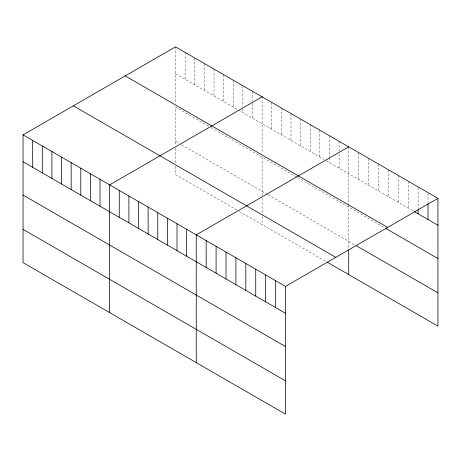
<?xml version="1.0" encoding="UTF-8"?>
<svg xmlns="http://www.w3.org/2000/svg" width="461" height="461" viewBox="0 0 461 461"><rect width="100%" height="100%" fill="white"/><g stroke="black" fill="none" stroke-linecap="round" stroke-linejoin="round"><path stroke-width="0.35" stroke-dasharray="2.31 1.73" d="M175.514 73.743L238.06 109.851M238.665 110.196L324.066 159.506M326.469 160.895L413.782 211.305M208.591 126.124L175.514 107.027L175.514 145.48M211 127.513L296.999 177.162M297.604 177.514L384.658 227.774M175.514 141.32L179.122 143.406M181.53 144.794L267.53 194.444M268.135 194.79L354.918 244.9M236.862 210.02L175.514 174.604L175.514 166.283M239.265 211.409L326.469 261.756M428.038 193.355L428.038 203.261M418.121 187.627L418.121 208.856M408.21 181.196L408.21 208.084M398.292 175.474L398.292 202.362M388.381 169.752L388.381 196.634M378.464 164.024L378.464 190.912M368.552 158.302L368.552 185.189M358.635 152.579L358.635 179.467M348.723 146.852L348.723 204.252M348.723 204.943L348.723 248.254M339.1 141.297L339.1 151.202M339.1 154.032L339.1 168.184M329.477 135.741L329.477 156.97M329.477 157.679L329.477 162.629M319.853 130.186L319.853 157.074M310.23 124.631L310.23 151.519M300.607 119.076L300.607 145.964M290.989 113.521L290.989 140.409M281.366 107.966L281.366 134.854M271.742 102.411L271.742 129.299M262.119 96.856L262.119 153.559M262.119 157.028L262.119 195.481M262.119 198.253L262.119 213.512M262.119 216.284L262.119 224.605M252.495 91.301L252.495 100.498M252.495 103.327L252.495 118.183M242.872 85.74L242.872 106.261M242.872 109.09L242.872 112.628M233.249 80.185L233.249 107.073M223.631 74.63L223.631 101.518M214.008 69.075L214.008 95.963M204.384 63.52L204.384 90.408M194.761 57.965L194.761 84.853M185.138 52.41L185.138 79.298M175.514 46.855L175.514 103.558M175.514 148.252L175.514 163.511"/><path stroke-width="0.69" d="M23.05 134.877L285.486 286.396L285.486 414.145L23.05 262.632L23.05 134.877L175.514 46.855L437.95 198.368L437.95 326.123L327.074 262.107M262.119 96.856L109.655 184.878L109.655 312.633M348.723 146.852L196.259 234.88L196.259 362.628M285.486 286.396L437.95 198.368M414.404 211.662L437.95 225.256M125.202 75.904L387.638 227.417M385.903 228.489L437.95 258.54M356.157 245.615L437.95 292.833M73.362 105.828L335.798 257.347M23.05 161.765L285.486 313.278M23.05 195.049L285.486 346.568M23.05 229.348L285.486 380.861M428.038 203.964L428.038 219.534M418.121 209.565L418.121 213.806M348.723 249.643L348.723 274.606M275.569 280.668L275.569 307.556M265.657 274.946L265.657 301.834M255.74 269.224L255.74 296.112M245.828 263.496L245.828 290.384M235.911 257.774L235.911 284.662M225.999 252.052L225.999 278.94M216.088 246.33L216.088 273.212M206.171 240.602L206.171 267.489M186.636 229.324L186.636 256.212M177.012 223.769L177.012 250.657M167.389 218.214L167.389 245.096M157.766 212.659L157.766 239.541M148.142 207.104L148.142 233.986M138.519 201.543L138.519 228.431M128.901 195.988L128.901 222.876M119.278 190.433L119.278 217.321M100.031 179.323L100.031 206.211M90.408 173.768L90.408 200.656M80.784 168.213L80.784 195.101M71.161 162.658L71.161 189.546M61.538 157.103L61.538 183.991M51.92 151.548L51.92 178.43M42.297 145.993L42.297 172.875M32.673 140.432L32.673 167.32"/></g></svg>
